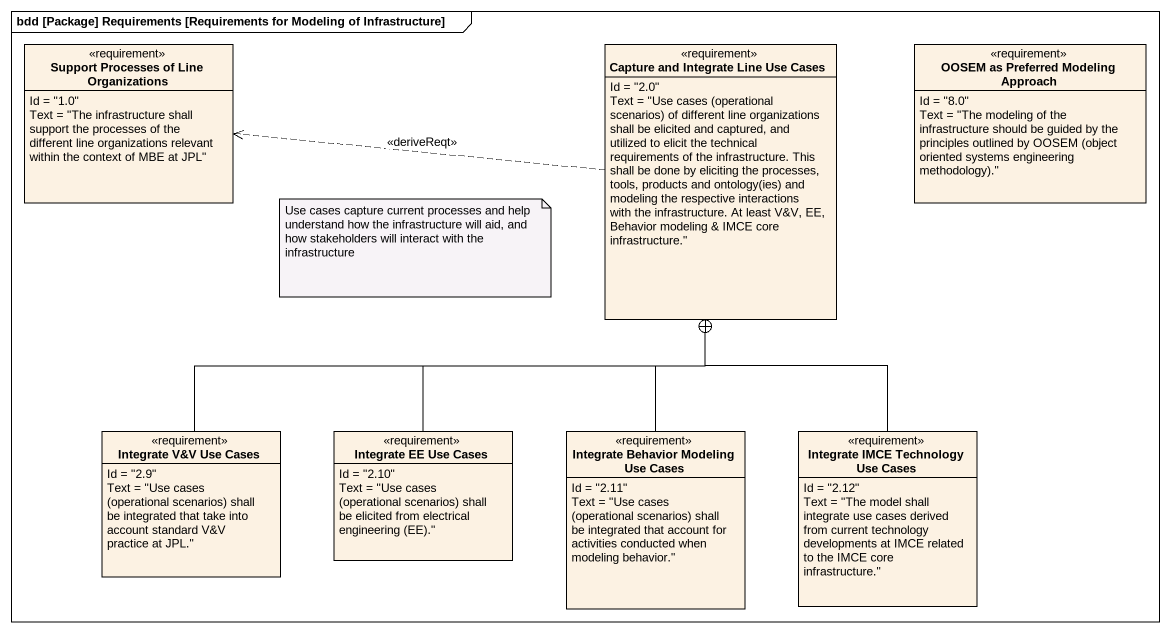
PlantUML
@startuml
mainframe bdd [Package] Requirements [Requirements for Modeling of Infrastructure]
hide circle
hide empty members
class "Support Processes of Line Organizations" as Support_Processes_of_Line <<requirement>> {
  Id = "1.0"
  Text = "The infrastructure shall support the processes of the different line organizations relevant within the context of MBE at JPL"
}
class "Capture and Integrate Line Use Cases" as Capture_and_Integrate_Line <<requirement>> {
  Id = "2.0"
  {field} Text = "Use cases (operational scenarios) of different line organizations shall be elicited and captured, and utilized to elicit the technical requirements of the infrastructure. This shall be done by eliciting the processes, tools, products and ontology(ies) and modeling the respective interactions with the infrastructure. At least V&V, EE, Behavior modeling & IMCE core infrastructure."
}
class "OOSEM as Preferred Modeling Approach" as OOSEM_as_Preferred_Modeling <<requirement>> {
  Id = "8.0"
  {field} Text = "The modeling of the infrastructure should be guided by the principles outlined by OOSEM (object oriented systems engineering methodology)."
}
class "Integrate V&V Use Cases" as Integrate_V_V_Use_Cases <<requirement>> {
  Id = "2.9"
  {field} Text = "Use cases (operational scenarios) shall be integrated that take into account standard V&V practice at JPL."
}
class "Integrate EE Use Cases" as Integrate_EE_Use_Cases <<requirement>> {
  Id = "2.10"
  {field} Text = "Use cases (operational scenarios) shall be elicited from electrical engineering (EE)."
}
class "Integrate Behavior Modeling Use Cases" as Integrate_Behavior_Modeling <<requirement>> {
  Id = "2.11"
  {field} Text = "Use cases (operational scenarios) shall be integrated that account for activities conducted when modeling behavior."
}
class "Integrate IMCE Technology Use Cases" as Integrate_IMCE_Technology <<requirement>> {
  Id = "2.12"
  Text = "The model shall integrate use cases derived from current technology developments at IMCE related to the IMCE core infrastructure."
}
Capture_and_Integrate_Line .left.> Support_Processes_of_Line : <<deriveReqt>>
Integrate_V_V_Use_Cases -up-+ Capture_and_Integrate_Line
Integrate_EE_Use_Cases -up-+ Capture_and_Integrate_Line
Integrate_Behavior_Modeling -up-+ Capture_and_Integrate_Line
Integrate_IMCE_Technology -up-+ Capture_and_Integrate_Line
note as N1
  Use cases capture current processes and help understand how the infrastructure will aid, and how stakeholders will interact with the infrastructure
end note
@enduml
